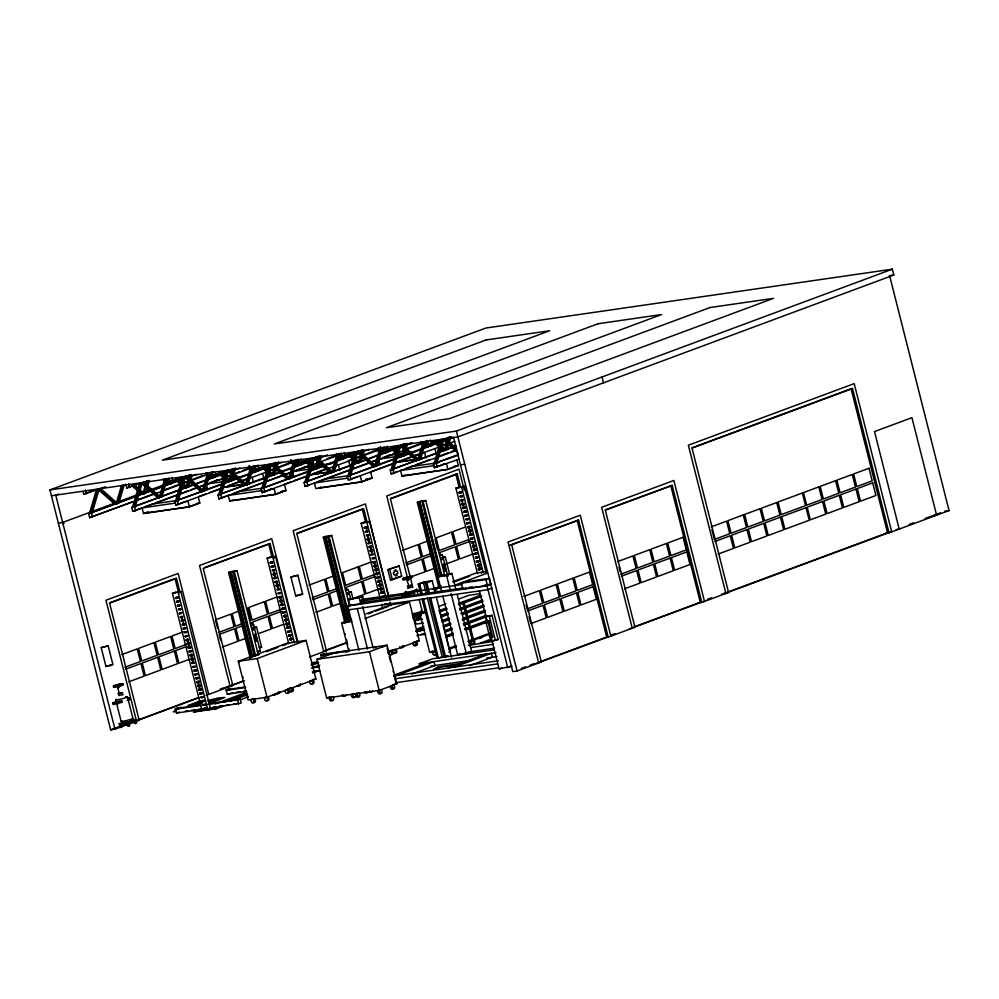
<?xml version="1.0" encoding="UTF-8"?>
<svg xmlns="http://www.w3.org/2000/svg" width="999" height="999" viewBox="0 0 999 999"><rect width="100%" height="100%" fill="white"/><g stroke="black" fill="none" stroke-linecap="round" stroke-linejoin="round"><path stroke-width="1.5" d="M418.094 616.658L419.118 617.394L418.618 618.868M121.329 726.66C120.742 729.083 118.406 725.536 120.417 725.124M414.61 592.882L361.825 601.036L361.238 600.436L361.725 599.425L414.148 591.895M414.897 592.994L413.698 593.706L413.561 591.608L462.162 584.477M122.977 485.152L117.557 503.484L100.587 488.449L97.902 489.435L90.809 513.411L92.145 512.924L99.238 488.948L116.221 503.983L118.893 502.984L124.326 484.652M121.541 485.352L116.121 503.696L117.557 503.484M167.407 478.409L161.975 496.753L159.303 497.739L157.867 497.952L140.896 482.917L139.56 483.404L132.455 507.38L133.791 506.893M166.071 478.908L160.639 497.24L143.669 482.205L140.996 483.204L133.891 507.18L135.227 506.68L142.333 482.704L159.303 497.739M148.064 480.856L144.306 493.556L142.869 493.756L146.628 481.068M149.4 480.357L145.642 493.056L142.957 494.043L141.521 494.255L132.48 486.238M157.867 497.952L159.203 497.452L164.635 479.12M171.878 480.794L171.041 483.616L169.605 483.828L170.442 481.006M209.153 472.677L203.721 491.008L186.751 475.974L184.078 476.96L176.973 500.936L178.309 500.437L185.414 476.461L202.385 491.508L205.057 490.509L210.489 472.177M189.71 474.825L185.951 487.524L184.615 488.012L175.562 479.995M183.691 485.514L185.951 487.524L187.387 487.312L191.146 474.625M184.615 488.012L188.724 486.813L192.058 475.536M207.717 472.877L202.285 491.208L200.949 491.708L183.978 476.673M213.536 474.762L212.7 477.584L211.363 478.084L205.707 473.076M214.972 474.562L214.136 477.385L209.603 473.376M211.363 478.084L215.472 476.885L216.308 474.063M218.619 494.905L225.724 470.929M228.496 470.229L221.391 494.205L220.055 494.705L227.16 470.729L228.496 470.229L245.467 485.264L248.139 484.278L253.571 465.934M229.445 479.87L231.119 474.225M231.955 471.416L232.792 468.593M232.143 475.437L230.469 481.068L221.416 473.051M232.979 472.614L234.228 468.381M235.564 467.882L231.805 480.581L229.133 481.568L227.697 481.78L218.644 473.763M252.235 466.433L246.803 484.765L245.367 484.977L250.799 466.645M248.788 466.833L254.445 471.853L255.781 471.353L256.618 468.531M255.781 471.353L257.218 471.141L258.054 468.319M259.39 467.819L258.554 470.641L254.445 471.853M261.713 488.673L268.806 464.697L272.914 463.499L289.885 478.533L295.317 460.202M270.242 464.485L263.149 488.461L264.485 487.962L271.578 463.986L288.549 479.033L291.233 478.034L296.653 459.702M276.898 463.548L273.551 474.837L272.115 475.049L275.874 462.35M261.726 467.52L270.779 475.536L272.215 475.337L274.887 474.338L278.646 461.65M288.873 477.322L293.881 460.402M298.863 465.109L300.299 464.91L301.136 462.087M290.734 459.59L297.527 465.609L301.636 464.41L302.472 461.588M304.795 482.43L311.888 458.454L313.324 458.254L306.231 482.23L307.567 481.73L314.66 457.754L316.009 457.255L332.979 472.29L338.399 453.958M318.956 456.118L315.197 468.806L316.633 468.593L320.392 455.906M304.807 461.288L313.861 469.305L315.297 469.093L317.969 468.106L321.728 455.407M336.963 454.17L331.543 472.502L330.207 473.002L314.36 458.966M339.747 453.459L334.315 471.79L330.207 473.002M341.945 458.878L343.381 458.666L344.218 455.844M345.554 455.344L344.717 458.166L340.609 459.365L334.952 454.358M381.493 447.714L376.061 466.058L359.091 451.024L356.418 452.01L349.313 475.986L350.649 475.487L357.754 451.511L374.725 466.545L377.397 465.559L382.829 447.227M360.377 455.519L358.291 462.562L359.727 462.362L363.486 449.662M361.213 452.697L362.05 449.875M364.398 450.586L361.064 461.863L358.379 462.862L356.943 463.061L347.902 455.044M380.469 446.516L374.625 466.258L376.061 466.058M386.288 448.401L385.027 452.634L386.463 452.422L387.3 449.612M388.636 449.113L387.812 451.935L383.691 453.134L378.034 448.126M398.064 445.979L390.959 469.955L392.295 469.455M405.132 443.631L401.373 456.331L400.037 456.83L390.984 448.813M406.568 443.431L402.809 456.118L392.619 447.102M400.037 456.83L404.145 455.631L407.48 444.343M418.131 458.616L423.139 441.695M400.524 446.491L416.371 460.527L419.143 459.815L424.575 441.483M425.911 440.984L420.479 459.315L416.371 460.527M428.958 443.581L428.121 446.403L426.785 446.89L421.128 441.883M430.394 443.369L429.558 446.191L425.025 442.182M426.785 446.89L430.894 445.691L431.73 442.869M434.041 463.723L441.146 439.747L445.254 438.536L456.568 448.563M442.582 439.535L435.477 463.511L436.813 463.012L443.918 439.036L457.492 451.061M448.214 437.4L444.455 450.087L443.119 450.586L432.929 441.57M419.48 459.203L445.891 449.887L449.65 437.187M450.986 436.7L447.227 449.388L443.119 450.586M129.021 725.823C126.873 728.184 127.323 721.753 129.046 724.912M101.199 647.627L108.179 645.854L112.949 664.685L109.59 665.946L105.969 666.458L101.199 647.627L108.179 645.854M105.969 666.458L106.905 665.946M114.023 686.775L117.395 686.538M120.192 692.956L122.627 692.607L119.231 693.468L117.745 687.612L118.481 687.312M122.577 684.028L122.003 683.791M122.777 684.814L120.504 684.814M290.921 577.047L297.902 575.274L302.672 594.118L299.3 595.367L295.692 595.891L290.921 577.047L297.902 575.274M253.509 627.559L256.543 627.122L254.47 627.971M295.692 595.891L298.152 594.88M256.543 627.122L261.613 647.152L259.54 648.001M348.214 592.395L351.248 591.945L347.727 592.857L348.127 594.43L347.739 592.919M403.034 578.596L404.345 578.746L403.221 579.233M403.234 579.37L403.796 579.62M409.003 586.038L406.968 580.219L407.704 579.919M411.788 576.635L410.477 576.473M408.441 586.076L409.178 585.776M442.257 557.467L445.292 557.03L443.219 557.879M127.835 724.712L126.823 724.887L126.324 723.838M128.534 724.774L128.396 722.689M135.302 721.553C133.679 725.262 138.861 722.727 135.502 721.428C137.238 724.562 132.368 723.9 134.853 721.515M253.034 628.084L253.259 629.57M253.271 629.62L253.022 628.034M442.02 559.527L442.644 558.503L441.77 557.942M417.045 617.32L415.584 616.758M418.119 618.681L416.658 618.119L417.382 616.608M253.159 628.009L252.497 628.821L253.409 629.595M347.977 594.442L348.439 593.056M441.908 557.917L442.157 559.502L441.92 557.966M114.423 686.538L113.436 687.05L118.569 686.301M122.165 684.253L123.164 683.753L120.305 684.04M122.365 685.039L123.364 684.527L122.602 684.44M118.694 695.541L123.114 694.555L122.365 694.555M403.446 578.371L402.447 578.871L405.307 578.583M403.646 579.145L402.647 579.657L404.545 579.532M411.376 576.86L412.375 576.348L409.515 576.635M318.556 662.787L312.325 665.109M114.91 685.489L113.237 686.276L114.385 686.226M114.011 686.625L115.11 686.263M122.59 684.178L119.405 685.039M121.678 685.314L122.777 684.952M403.022 578.446L405.032 577.784M411.8 576.785L406.156 578.221M408.254 588.011L407.629 588.349L411.975 587.112M179.87 591.845L176.461 578.346L109.59 603.171L139.198 720.204L114.972 729.208L110.664 729.832L49.95 489.91L485.926 328.022L892.357 269.168L893.83 275.025L457.854 436.913L51.436 495.766M58.666 494.055L55.744 495.142L114.972 729.208M83.054 491.62L83.716 494.218L95.417 489.872M83.716 494.218L105.594 486.75M125.812 484.078L126.798 487.987L134.116 485.264M126.798 487.987L147.215 481.056M168.893 477.847L169.88 481.743L183.042 476.86M169.88 481.743L190.297 474.812M135.677 495.329L62.65 522.44L58.342 523.064M138.599 494.243L183.878 477.422M186.801 476.348L189.723 475.262M93.032 512.1L150.05 490.921M152.972 489.847L190.984 475.724M90.709 513.124L89.373 513.623L96.466 489.647L97.902 489.435M98.938 490.147L114.785 504.183L117.457 503.196M142.869 493.756L144.206 493.256M169.605 483.828L170.954 483.329M162.612 479.308L168.269 484.328L172.39 483.116M180.22 484.64L89.635 517.632L88.649 513.723L196.778 474.225M89.635 517.632L132.03 501.885M137.874 499.712L153.958 493.743M162.737 490.484L180.27 483.966M184.665 482.342L187.587 481.256M191.97 479.632L202.198 475.824M183.142 483.553L188.998 481.381M191.92 480.294L213.848 472.152M211.988 471.603L212.974 475.512L220.28 472.789M212.974 475.512L231.918 469.118M230.619 475.686L132.73 511.388L131.731 507.492L232.605 470.029M131.731 507.492L239.86 467.994M132.73 511.388L141.496 508.129M145.879 506.505L153.184 503.796M156.119 502.709L176.573 495.104M180.969 493.481L188.274 490.759M191.196 489.672L195.579 488.049M199.975 486.413L204.358 484.79M210.152 482.642L217.507 479.907M226.286 476.648L230.669 475.024M233.591 473.938L239.435 471.765M242.357 470.679L249.675 467.957M252.597 466.883L255.519 465.796M233.541 474.6L249.625 468.631M252.547 467.544L256.93 465.921M257.517 468.731L267.744 464.922M255.394 466.67L256.056 469.268L258.928 468.856L275.012 462.887M273.701 469.455L175.812 505.157L174.825 501.248L221.603 483.878M224.525 482.792L228.908 481.168M231.83 480.082L275.687 463.798M176.873 500.649L175.537 501.148L182.642 477.172L184.078 476.96M227.697 481.78L229.033 481.281M142.07 507.917L143.494 513.536L147.39 512.087M174.825 501.248L221.553 484.552M224.475 483.466L281.481 462.287M148.739 512.025L146.216 512.962L187.537 506.98M175.812 505.157L184.578 501.898M199.201 496.466L206.506 493.756M209.428 492.669L219.668 488.861M228.434 485.614L238.674 481.805M241.596 480.719L245.979 479.095M269.368 470.404L273.751 468.781M276.673 467.694L291.296 462.262M276.623 468.369L298.551 460.227M298.152 459.128L299.138 463.024L309.365 459.228M299.138 463.024L319.555 456.106M309.478 465.921L218.893 498.913L217.907 495.017L264.685 477.647M267.607 476.56L311.463 460.277M315.846 458.641L318.768 457.554M245.367 484.977L248.139 484.278M272.115 475.049L274.887 474.338M297.527 465.609L301.636 464.41M217.907 495.017L264.635 478.309M267.557 477.222L327.497 454.97M189.073 506.768L197.902 503.484M143.494 513.536L189.448 506.88L199.825 503.034L198.401 497.415M218.893 498.913L229.121 495.117M233.429 493.518L261.288 483.166M265.672 481.543L289.061 472.852M291.983 471.778L309.528 465.259M327.073 458.741L340.222 453.858M312.4 464.847L341.633 453.983M341.233 452.897L342.22 456.793L355.382 451.91M342.22 456.793L362.637 449.862M352.56 459.69L261.975 492.669L260.989 488.773L287.3 479.008M291.683 477.372L307.767 471.403M310.689 470.317L313.611 469.23M316.546 468.144L341.396 458.916M344.318 457.829L348.701 456.206M351.623 455.119L354.545 454.033M261.95 490.559L228.247 495.442L229.67 501.061L232.255 500.099M260.989 488.773L307.717 472.077M310.639 470.991L369.118 449.275M261.975 492.669L272.215 488.873M283.903 484.527L291.209 481.818M294.143 480.731L310.214 474.762M313.137 473.676L326.298 468.793M348.226 460.651L352.61 459.016M355.532 457.929L358.454 456.843M364.31 454.682L378.921 449.25M355.482 458.603L384.727 447.752M384.315 446.653L385.302 450.549L397.003 446.216M385.302 450.549L404.258 444.168M395.641 453.446L305.057 486.438L304.071 482.542L331.855 472.227M334.777 471.141L397.627 447.789M400.562 446.703L404.945 445.079M407.867 443.993L410.789 442.907M356.943 463.061L359.628 462.075M383.691 453.134L386.376 452.135M304.071 482.542L404.895 445.754M407.817 444.667L412.2 443.032M284.078 491.008L275.237 494.28L232.392 500.487M229.67 501.061L275.624 494.405L285.989 490.559L284.565 484.94M305.057 486.438L309.453 484.815M318.219 481.555L348.913 470.154M353.296 468.519L367.919 463.099M372.302 461.463L376.698 459.84M382.492 457.679L389.847 454.957M392.769 453.871L395.691 452.784M407.392 448.439L422.015 443.007M398.564 452.36L427.809 441.508M49.95 489.91L456.381 431.068L892.357 269.168M429.857 443.768L440.084 439.972M427.41 440.409L428.396 444.318L431.268 443.906L450.262 436.838M438.723 447.215L348.151 480.194L347.153 476.298L440.721 441.558M445.104 439.922L452.41 437.212M349.213 475.699L347.877 476.198L354.982 452.222L356.418 452.01M357.442 452.722L373.289 466.758L377.397 465.559M347.153 476.298L408.504 454.17M411.426 453.084L453.821 437.337M321.079 487.075L318.556 488.012L359.877 482.03M349.613 479.657L356.918 476.948M371.541 471.516L391.995 463.911M397.852 461.738L411.001 456.855M413.923 455.769L418.319 454.145M441.708 445.454L446.091 443.831M441.658 446.128L447.502 443.956M450.424 442.869L454.807 441.246M455.494 450.749L391.233 473.963L390.247 470.054L416.558 460.289M447.252 448.888L456.031 445.629M390.247 470.054L455.981 446.303M361.413 481.805L370.242 478.533M314.41 482.967L315.834 488.586L361.788 481.93L372.165 478.071L370.741 472.465M391.233 473.963L397.078 471.79M405.769 468.568L413.161 465.821M416.084 464.735L429.233 459.852M438.012 456.593L448.239 452.784M451.161 451.71L455.556 450.074M459.115 459.165L434.315 467.719L433.329 463.823L458.179 454.595M434.278 465.609L400.587 470.492L401.998 476.111L404.595 475.149M433.329 463.823L458.129 455.269M434.315 467.719L444.543 463.923M456.418 466.058L447.577 469.33L404.72 475.536M401.998 476.111L447.964 469.455L458.329 465.596L456.905 459.99M109.603 602.834L173.564 579.095M204.67 567.532L270.067 543.581L273.863 558.578M296.84 533.316L362.25 509.028L365.659 522.527M390.447 498.551L455.856 474.263L457.292 474.05L460.714 487.562M270.067 543.581L203.209 568.406L232.817 685.439L206.069 695.379M457.292 474.05L390.434 498.888L412.837 587.412M223.664 706.031L216.483 708.691L202.023 710.389L172.415 593.356L176.236 592.195L175.125 592.469M250.262 658.179L228.584 572.489L231.256 571.503L237 570.666L258.316 654.932M288.761 643.706L267.12 558.179L270.941 557.017L269.842 557.305M344.967 623.014L323.289 537.325L325.961 536.326L331.705 535.501L349.687 606.568M380.906 601.286L361.163 523.264L364.985 522.102L363.873 522.377M439.011 588.086L417.332 502.397L420.005 501.411L425.749 500.574L444.842 576.023M477.522 573.613L455.881 488.086L459.702 486.925L458.591 487.212M228.584 572.489L230.27 572.127L251.648 656.643M346.366 621.465L324.975 536.962L323.289 537.325M418.481 502.235L441.72 591.708M254.408 655.719L233.179 571.828L237 570.666M349.113 620.554L327.884 536.663L330.607 535.776M440.884 576.635L422.465 501.535L423.988 507.579M178.122 592.407L180.831 591.52L210.452 708.566L207.867 708.94M233.179 571.828L235.889 570.953M272.827 557.23L275.537 556.356L297.227 642.045M172.415 593.356L180.831 591.52M267.12 558.179L275.537 556.356M327.884 536.663L331.705 535.501M361.163 523.264L369.58 521.441L389.36 599.6M425.749 500.574L421.928 501.735M455.881 488.086L464.298 486.263L485.976 571.952M175.587 597.664L177.847 597.215L177.51 598.189L175.787 598.438L175.587 597.664L177.847 597.215M234.428 575.811L234.628 576.598M270.304 562.487L272.552 562.05L270.304 562.487L270.492 563.274L272.752 562.824M329.146 540.646L328.808 541.62L330.532 541.371M366.795 527.909L364.535 528.346L364.335 527.572L366.596 527.122L366.258 528.109L366.596 527.122M423.189 505.719L423.376 506.505M459.053 492.407L461.313 491.958L459.053 492.407L459.253 493.181L461.501 492.732M175.787 598.438L178.047 597.989M270.492 563.274L270.829 562.3M364.535 528.346L364.872 527.372M459.253 493.181L459.59 492.207M176.561 601.485L178.809 601.036L178.471 602.022L176.748 602.26L176.561 601.485L178.809 601.036M235.402 579.632L235.602 580.419M271.266 566.321L271.466 567.095L271.266 566.321L273.526 565.871M330.107 544.467L329.77 545.442L331.493 545.192M365.309 531.393L365.509 532.18L365.309 531.393L367.57 530.944M424.15 509.54L424.35 510.327M462.475 496.553L460.214 497.002L460.551 496.028M460.015 496.228L462.275 495.779M176.748 602.26L179.008 601.823M271.466 567.095L273.726 566.645M365.509 532.18L367.769 531.73M177.522 605.307L177.722 606.093L177.522 605.307L179.783 604.857M236.363 583.453L236.563 584.24M274.688 570.466L272.427 570.916L272.764 569.942M331.081 548.289L330.744 549.263L332.467 549.013M368.731 535.551L366.471 536.001L366.808 535.014M425.112 513.374L424.775 514.348L426.498 514.098M460.989 500.049L461.188 500.824L460.989 500.049L463.249 499.6L463.436 500.387L461.188 500.824M272.228 570.142L274.488 569.692M366.271 535.214L368.531 534.765M177.722 606.093L179.982 605.644M180.944 609.465L178.684 609.914L179.021 608.928M237.337 587.287L237.525 588.061M273.202 573.963L273.401 574.737L273.202 573.963L275.462 573.513L275.125 574.487L273.401 574.737M332.043 552.11L332.242 552.897M367.245 539.035L367.445 539.822L367.245 539.035L369.505 538.598L369.168 539.572L367.445 539.822M426.086 517.195L425.749 518.169L427.472 517.919M461.95 503.871L462.15 504.657L461.95 503.871L464.21 503.421L463.873 504.408L462.15 504.657M178.484 609.128L180.744 608.678M463.873 504.408L462.687 504.458M179.458 612.949L179.658 613.736L179.458 612.949L181.718 612.512L181.381 613.486L179.658 613.736M238.299 591.108L238.499 591.883M274.163 577.784L274.363 578.571L274.163 577.784L276.423 577.335L276.623 578.121L274.363 578.571M333.017 555.931L333.204 556.718M368.206 542.869L370.467 542.42L368.206 542.869L368.406 543.643L370.666 543.194M427.048 521.016L427.247 521.79M462.924 507.692L465.184 507.242L462.924 507.692L463.124 508.479L465.372 508.029L463.124 508.479M368.406 543.643L368.743 542.669M180.419 616.783L180.619 617.557L180.419 616.783L182.68 616.333L182.342 617.307L180.619 617.557M240.659 595.654L238.936 595.904L239.273 594.929M275.137 581.605L275.337 582.392L275.137 581.605L277.397 581.156L277.06 582.142L275.337 582.392M333.978 559.752L334.178 560.539M369.18 546.69L371.441 546.241L369.18 546.69L369.38 547.464L371.628 547.015M428.022 524.837L428.221 525.611M463.886 511.513L466.146 511.076L463.886 511.513L464.085 512.3L466.346 511.85L464.085 512.3M369.38 547.464L369.717 546.49M277.06 582.142L275.861 582.192M181.393 620.604L183.654 620.154L181.393 620.604L181.593 621.378L183.853 620.928M240.235 598.751L239.897 599.725L241.621 599.475M276.099 585.426L278.359 584.989L276.099 585.426L276.298 586.213L278.559 585.764L276.298 586.213M334.94 563.586L335.14 564.36M370.142 550.511L372.402 550.062L370.142 550.511L370.342 551.286L372.602 550.849M428.983 528.658L428.646 529.645L430.369 529.395M464.86 515.347L465.047 516.121L464.86 515.347L467.107 514.897M181.593 621.378L181.93 620.404M370.342 551.286L370.679 550.312M465.047 516.121L467.307 515.671M182.355 624.425L184.615 623.975L182.355 624.425L182.555 625.199L184.815 624.762M241.209 602.572L240.859 603.558L242.582 603.309M279.52 589.585L277.272 590.034L277.61 589.06M335.914 567.407L336.114 568.181M371.116 554.333L371.303 555.119L371.116 554.333L373.376 553.883L373.027 554.87L371.303 555.119M429.957 532.479L429.62 533.466L431.343 533.216M468.281 519.492L466.021 519.942L466.358 518.968M277.073 589.26L279.333 588.811M465.821 519.168L468.081 518.718M182.555 625.199L182.892 624.225M183.329 628.246L183.529 629.033L183.329 628.246L185.589 627.797M242.17 606.393L241.833 607.38L243.556 607.13M280.494 593.406L278.234 593.856L278.571 592.882M336.875 571.228L337.075 572.002M374.538 558.491L372.277 558.941L372.615 557.954M430.919 536.301L430.581 537.287L432.305 537.037M466.795 522.989L466.983 523.763L466.795 522.989L469.043 522.539L469.243 523.326L466.983 523.763M278.034 593.081L280.294 592.632M372.078 558.154L374.338 557.704M183.529 629.033L185.777 628.583M121.841 654.595L137.225 648.888L140.409 661.488L125.037 667.207M183.179 631.818L171.99 635.976L175.187 648.576L186.376 644.43M239.161 611.026L232.18 613.623L235.364 626.236L242.357 623.638M276.798 597.052L265.609 601.211L268.793 613.823L279.982 609.665M309.078 585.077L324.45 579.358L327.647 591.97L312.262 597.677M334.178 575.749L325.786 578.871L328.983 591.47L337.362 588.361M371.803 561.775L359.228 566.445L362.412 579.058L375 574.388M402.684 550.312L418.069 544.605L421.253 557.205L405.881 562.924M427.797 540.983L419.405 544.105L422.589 556.705L430.981 553.596M465.422 527.01L452.834 531.693L456.031 544.293L468.606 539.622M186.751 632.404L184.49 632.854L184.827 631.868M243.132 610.214L242.794 611.201L244.518 610.951M279.008 596.903L279.208 597.677L279.008 596.903L281.268 596.453L281.456 597.227L279.208 597.677M337.849 575.049L338.049 575.836M373.052 561.975L373.239 562.762L373.052 561.975L375.299 561.538L374.962 562.512L373.239 562.762M431.893 540.134L432.092 540.909M467.757 526.81L467.957 527.597L467.757 526.81L470.017 526.361L469.68 527.347L467.957 527.597M184.291 632.067L186.551 631.618M374.962 562.512L373.776 562.562M469.68 527.347L468.494 527.397M185.265 635.888L185.464 636.675L185.265 635.888L187.525 635.451L187.712 636.226L185.464 636.675M244.106 614.048L244.305 614.822M279.97 600.724L280.17 601.51L279.97 600.724L282.23 600.274L282.43 601.061L280.17 601.51M338.811 578.871L339.011 579.657M374.013 565.809L376.273 565.359L374.013 565.809L374.213 566.583L376.473 566.133L374.213 566.583M432.854 543.956L433.054 544.73M468.731 530.631L470.979 530.182L468.731 530.631L468.918 531.418L471.178 530.968L468.918 531.418M692.045 447.789L849.612 389.273M884.727 533.491L889.035 532.867L852.509 388.524L692.032 448.114L728.558 592.457L701.81 602.397L697.502 603.021M186.226 639.722L186.426 640.496L186.226 639.722L188.486 639.273L188.149 640.247L186.426 640.496M245.067 617.869L245.267 618.643M280.944 604.545L281.131 605.332L280.944 604.545L283.204 604.095L282.854 605.082L281.131 605.332M339.785 582.692L339.985 583.478M374.987 569.63L377.235 569.18L374.987 569.63L375.174 570.404L377.435 569.954L375.174 570.404M433.828 547.777L434.028 548.551M469.692 534.453L471.953 534.003L469.692 534.453L469.892 535.239L472.152 534.79L469.892 535.239M188.149 640.247L186.963 640.297M282.854 605.082L281.668 605.132M187.2 643.543L189.46 643.094L187.2 643.543L187.4 644.318L189.648 643.868L187.4 644.318M246.041 621.69L246.241 622.464M281.905 608.366L284.166 607.916L281.905 608.366L282.105 609.153L284.365 608.703L282.105 609.153M340.746 586.525L340.946 587.3M375.949 573.451L378.209 573.001L375.949 573.451L376.148 574.225L378.409 573.776L376.148 574.225M434.79 551.598L434.99 552.385M470.654 538.286L470.854 539.06L470.654 538.286L472.914 537.837M218.644 632.442L234.028 626.735L230.831 614.123L215.459 619.83L217.582 628.234M387.862 569.717L399.138 565.971L401.71 576.148L392.332 579.645L390.447 579.907L387.862 569.717L399.138 565.971M470.854 539.06L473.114 538.611M125.549 669.23L140.921 663.511L144.118 676.123L128.734 681.83M186.875 646.453L175.699 650.599L178.883 663.211L188.674 659.577M242.869 625.661L235.876 628.259L239.073 640.859L246.054 638.274M281.893 611.163L269.305 615.846L272.502 628.446L283.691 624.3M312.774 599.7L328.159 593.993L331.343 606.593L315.959 612.312M336.476 590.896L329.495 593.493L332.679 606.106L339.672 603.508M375.512 576.411L362.924 581.081L366.109 593.681L378.696 589.01M406.393 564.934L421.765 559.228L424.962 571.84L407.567 578.084M431.493 555.619L423.101 558.728L426.298 571.341L434.69 568.219M470.517 541.121L456.543 546.316L459.727 558.928L473.713 553.733M188.162 647.364L190.422 646.915L188.162 647.364L188.361 648.139L190.622 647.689L188.361 648.139M247.003 625.511L247.203 626.298M282.879 612.2L283.067 612.974L282.879 612.2L285.127 611.75M341.72 590.347L341.92 591.121M376.91 577.272L377.11 578.059L376.91 577.272L379.17 576.823M435.764 555.419L435.951 556.206M474.088 542.432L471.828 542.882L471.628 542.107L473.888 541.658L473.551 542.632L473.888 541.658M471.828 542.882L472.165 541.908M283.067 612.974L285.327 612.524M377.11 578.059L379.37 577.609M250.924 625.674L253.596 624.687L260.24 650.961L257.567 651.947M345.629 590.509L348.301 589.51L350.524 598.276M439.672 555.581L442.345 554.595L447.889 576.485M189.136 651.186L189.323 651.972L189.136 651.186L191.383 650.736M247.977 629.333L248.177 630.119M283.841 616.021L286.101 615.571L285.764 616.545L284.041 616.795L283.841 616.021L286.101 615.571M342.682 594.168L342.882 594.942M377.884 581.093L378.084 581.88L377.884 581.093L380.144 580.644L380.344 581.43L378.084 581.88M436.725 559.24L436.925 560.027M472.589 545.929L472.789 546.703L472.589 545.929L474.85 545.479L474.513 546.453L474.85 545.479M284.041 616.795L286.301 616.346M189.323 651.972L191.583 651.523M390.447 579.907L401.71 576.148M190.097 655.007L192.357 654.557L190.097 655.007L190.297 655.794L192.557 655.344L191.82 654.757M248.938 633.154L249.138 633.94M287.262 620.167L285.002 620.616L284.815 619.842L287.063 619.392L286.725 620.367L287.063 619.392M343.656 597.989L343.856 598.776M378.846 584.914L379.046 585.701L378.846 584.914L381.106 584.465L381.306 585.252L379.046 585.701M437.699 563.074L437.887 563.848M473.563 549.75L473.763 550.524L473.563 549.75L475.824 549.3L476.024 550.087L473.763 550.524M475.824 549.3L475.487 550.287M190.297 655.794L190.634 654.807M285.002 620.616L285.339 619.642M348.389 599.537L362.774 596.665L364.26 602.509L360.776 603.808L349.862 605.382L348.389 599.537L362.774 596.665M254.146 634.777L255.519 634.39L257.105 640.634L256.006 640.971L254.146 634.777L255.519 634.39M442.894 564.685L444.268 564.31L445.854 570.541L444.767 570.891L442.894 564.685L444.268 564.31M349.425 599.525L350.237 599.225M222.352 647.077L237.725 641.358L234.54 628.758L219.156 634.465L220.579 640.072M258.579 633.616L271.166 628.945L267.969 616.333L252.597 622.052L254.008 627.647M352.197 598.851L364.772 594.18L361.588 581.58L346.203 587.287L346.915 590.084M445.804 564.098L458.391 559.415L455.207 546.815L439.822 552.522L440.534 555.332M191.071 658.828L191.259 659.615L191.071 658.828L193.319 658.378L193.519 659.165L191.259 659.615M249.912 636.987L250.112 637.762M254.295 635.364L255.382 635.027L257.105 640.634M285.776 623.663L285.976 624.437L285.776 623.663L288.037 623.214L287.7 624.2L288.037 623.214M344.618 601.81L344.817 602.597M379.82 588.748L380.02 589.522L379.82 588.748L382.08 588.299L381.743 589.273L380.02 589.522M438.661 566.895L438.861 567.669M443.044 565.272L444.13 564.934L445.854 570.541M474.525 553.571L476.785 553.121L476.448 554.108L474.725 554.358L474.525 553.571L476.785 553.121M474.725 554.358L476.985 553.908M381.743 589.273L380.557 589.323M192.033 662.662L192.233 663.436L192.033 662.662L194.293 662.212L194.493 662.986L192.233 663.436M250.874 640.809L251.074 641.583M286.738 627.484L286.938 628.271L286.738 627.484L288.998 627.035L288.661 628.021L288.998 627.035M380.781 592.569L383.042 592.12L380.781 592.569L380.981 593.344L383.241 592.894L380.981 593.344M439.635 570.716L439.822 571.49M475.499 557.392L477.759 556.942L477.422 557.929L475.699 558.179L475.499 557.392L477.759 556.942M578.571 520.117L510.277 545.154L578.571 520.117L608.191 637.15L605.319 637.574M605.344 509.852L672.19 485.352L701.81 602.397M475.699 558.179L477.947 557.729M672.19 485.352L605.319 510.189L634.939 627.222L608.191 637.15M358.941 650.349L347.702 605.943L350.374 604.944M193.007 666.483L193.194 667.257L193.007 666.483L195.255 666.033L194.917 667.007L193.194 667.257M251.848 644.63L252.035 645.404M287.712 631.306L287.912 632.092L287.712 631.306L289.972 630.856L290.172 631.643L287.912 632.092M382.292 596.191L381.955 597.165M440.596 574.537L440.796 575.324M476.461 561.213L476.66 562L476.461 561.213L478.721 560.776M289.972 630.856L289.635 631.843M384.016 595.941L384.203 596.715M194.917 667.007L193.731 667.057M420.916 594.605L418.231 584.015L423.576 582.03L432.192 580.781L435.239 592.782M476.66 562L478.921 561.55M418.231 584.015L429.158 581.593L425.412 582.979L428.096 593.568M425.412 582.979L432.192 580.781M451.885 573.476L440.959 575.899L444.705 574.512L443.269 574.725L437.924 576.71L446.541 575.461L451.885 573.476L456.093 590.109M193.968 670.304L196.229 669.854L193.968 670.304L194.168 671.078L196.428 670.629L194.168 671.078M252.809 648.451L253.009 649.238M288.674 635.127L288.873 635.913L288.674 635.127L290.934 634.69M479.882 565.372L477.634 565.821L477.435 565.047L479.695 564.597L479.358 565.571L479.695 564.597M477.634 565.821L477.972 564.847M288.873 635.913L291.134 635.464M112.687 703.009L121.978 700.699L122.365 702.26L113.087 704.57L112.687 703.009L116.97 701.423M127.772 698.551L129.733 697.814L130.12 699.375L127.185 700.474M402.297 597.177L401.91 595.616L409.765 593.831M415.996 591.52L418.943 590.421L416.446 590.784M194.93 674.125L195.13 674.899L194.93 674.125L197.19 673.676M253.783 652.272L253.971 653.059M289.648 638.96L291.908 638.511L291.571 639.485L289.847 639.735L289.648 638.96L291.908 638.511M384.228 603.833L384.415 604.62M478.396 568.868L478.596 569.642L478.396 568.868L480.656 568.419L480.319 569.393L480.656 568.419M289.847 639.735L292.108 639.285M195.13 674.899L197.39 674.462M386.138 604.37L385.414 603.783M404.795 596.815L411.576 594.867M238.274 661.313L287.175 643.156L306.131 640.409L315.909 679.07L267.02 697.227L248.064 699.974L238.274 661.313L257.23 658.566L306.131 640.409M348.776 651.186L341.621 622.939L351.698 619.205M366.071 613.861L390.522 604.782L409.478 602.035L419.255 640.696L387.624 652.447M432.617 589.148L441.246 585.938M452.759 581.668L475.761 573.126L487.425 571.44M195.904 677.946L198.164 677.497L197.827 678.483L196.104 678.733L195.904 677.946L198.164 677.497M249.25 658.029L259.44 654.258M266.433 651.66L278.059 647.34M282.43 645.716L286.788 644.093M291.146 642.582L292.869 642.332M343.881 622.901L348.239 621.278M368.319 613.823L372.689 612.2M375.599 611.113L388.686 606.256M434.94 589.085L439.298 587.462M453.571 582.167L469.567 576.223M481.63 572.24L481.281 573.214M196.104 678.733L198.364 678.284M364.897 618.593L409.478 602.035M454.458 585.339L487.524 573.051M461.263 583.191L464.747 581.893L489.448 578.321L490.921 584.178L487.45 585.464L462.749 589.035L461.263 583.191L485.964 579.607L489.448 578.321M199.325 682.105L197.065 682.554L196.865 681.768L199.126 681.318L198.789 682.305L199.126 681.318M197.065 682.554L197.402 681.568M197.839 685.589L198.039 686.375L197.839 685.589L200.1 685.152L199.763 686.126L200.1 685.152M462.749 589.035L466.221 587.749M198.801 689.422L199.001 690.197L198.801 689.422L201.061 688.973L201.261 689.747L199.001 690.197M201.061 688.973L200.724 689.947M347.702 605.943L487.012 585.776L491.021 584.278M199.775 693.244L202.035 692.794L201.698 693.768L199.975 694.018L199.775 693.244L202.035 692.794M119.143 723.726L129.021 722.002L129.445 723.688L128.184 724.15L119.568 725.399L119.143 723.726L129.021 722.002M121.89 723.039L124.638 722.015M199.975 694.018L202.223 693.568M125.874 721.84L123.127 722.864L123.551 724.537L129.445 723.688M415.409 615.022L425.599 611.363M438.549 606.555L445.741 603.883M458.678 599.075L468.743 595.342L480.407 593.656M127.435 722.24L132.929 720.192L133.354 721.865L127.86 723.913M416.645 614.835L422.152 612.799M119.568 725.399L120.192 725.162M131.693 720.366L135.777 719.492L136.201 721.166L126.623 724.088M412.662 615.696L418.231 614.61L418.656 616.283L413.087 617.382M110.664 729.832L122.153 725.561M220.13 689.185L224.413 687.587M492.007 588.186L487.999 589.672L348.688 609.84M418.581 615.671L421.341 614.647M137.787 720.079L197.39 697.951M231.393 685.326L243.032 681.006M325.012 650.561L345.367 643.006M418.444 616.008L421.528 614.722M198.826 697.739L137.762 720.416L139.198 720.204M203.197 697.402L200.936 697.839L201.274 696.865M244.468 680.794L231.381 685.651L232.817 685.439M325 650.886L346.803 642.794M421.516 615.047L418.606 616.133L420.042 615.921M200.737 697.065L202.997 696.615M309.49 656.967L326.436 650.686L296.815 533.653L363.686 508.816L367.095 522.327M413.087 618.506L417.37 616.907L414.498 617.332M438.811 610.751L446.004 608.079M458.941 603.271L480.507 595.267M201.636 709.427L176.448 713.074L175.374 708.791C190.484 704.894 171.553 711.463 180.919 707.379M246.728 691.395L227.273 694.205L226.186 689.909C241.296 686.026 222.365 692.594 231.731 688.511M321.653 657.742L320.904 654.745C336.014 650.861 317.083 657.417 326.448 653.334M423.514 623.026L416.021 624.113L414.935 619.83C430.057 615.933 411.126 622.502 420.492 618.418M446.828 608.566L439.56 611.263L439.735 611.962L447.003 609.265M458.466 604.245L462.824 602.622L463.911 606.917L459.552 608.541M481.456 595.704L463.998 602.185L465.084 606.48L482.542 599.999M200.437 700.836L187.874 705.506L201.948 703.458M458.641 604.944L462.999 603.321M464.173 602.884L481.63 596.403M201.711 700.886L203.971 700.436L203.634 701.423L201.91 701.673L201.711 700.886L203.971 700.436M199.713 701.835L194.38 703.808L201.648 702.759M201.91 701.673L204.158 701.223M316.895 659.352L334.54 652.797L387.05 645.192L396.828 683.853L379.183 690.409L326.673 698.014L316.895 659.352L369.393 651.748L387.05 645.192M176.448 713.074L179.133 712.087M227.273 694.205L232.917 692.782M447.914 612.862L440.646 615.559L440.035 613.161M205.132 705.044L202.872 705.494L202.672 704.707L204.932 704.258L204.595 705.244L204.932 704.258M440.834 616.346L448.114 613.636M459.74 609.315L464.11 607.704L465.197 611.987L460.826 613.611M482.742 600.786L465.284 607.267L466.371 611.55L483.828 605.069M202.872 705.494L203.209 704.507M448.289 614.335L441.021 617.032L441.62 619.43M459.927 610.014L464.285 608.403M465.459 607.966L482.917 601.485M208.978 703.92L211.651 702.921L208.117 704.045M216.483 708.691L193.506 712.025L202.123 708.828M215.035 704.033L246.616 692.307M312.612 667.794L319.792 665.134M416.708 629.145L423.876 626.473M203.646 708.528L203.846 709.315L203.646 708.528L205.906 708.091L205.569 709.065L205.906 708.091M441.92 620.629L449.2 617.931M224.937 701.872L246.628 693.818M416.583 630.706L423.813 628.021M449.388 618.706L442.12 621.415L442.295 622.115L449.575 619.405M462.487 613.848L465.397 612.774L466.483 617.057L463.573 618.144M484.016 605.856L466.57 612.337L467.657 616.62L485.102 610.139M462.662 614.547L465.571 613.473M466.745 613.036L484.203 606.555M214.785 706.955L207.767 709.552L178.159 592.519M230.682 701.048L246.591 695.142M419.443 630.956L423.776 629.345M234.64 700.611L240.085 698.813L241.171 703.096L209.203 708.341M234.54 700.224L240.085 698.813M240.884 699.637L248.064 696.965M312.637 672.989L318.369 670.866M443.206 625.699L450.474 623.001M523.963 596.378L539.348 590.659L542.532 603.271L527.16 608.978L526.086 604.782M617.582 561.613L632.954 555.906L636.151 568.506L620.766 574.225M711.188 526.848L726.573 521.141L729.757 533.741L714.385 539.46L711.9 529.657M450.674 623.788L443.406 626.485L444.493 630.769L451.76 628.071M462.312 619.467L466.67 617.844L467.757 622.127L463.399 623.751M485.302 610.926L467.857 617.407L468.943 621.69L486.388 615.222M443.581 627.185L450.849 624.475M462.487 620.154L466.845 618.543M468.032 618.106L485.477 611.625M444.692 631.555L451.96 628.858M463.598 624.537L467.957 622.914L469.043 627.21L464.685 628.821M486.588 615.996L469.13 622.477L470.217 626.773L487.674 620.292M487.112 622.889L485.576 616.845L491.995 615.309L498.114 639.497L491.695 641.033L489.785 633.478M444.867 632.255L452.135 629.557M463.773 625.237L468.131 623.613M469.318 623.176L485.314 617.232M485.576 616.845L491.995 615.309M453.047 633.141L445.779 635.851L445.167 633.453M485.851 621.615L489.46 620.729L489.872 622.327L489.06 622.627L492.707 637.025L491.908 637.325L489.897 637.612L485.851 621.615L489.46 620.729M453.246 633.928L445.966 636.625L448.938 648.326L456.206 645.629M464.872 629.607L469.243 627.984L472.202 639.685L467.844 641.308M486.413 621.603L470.417 627.547L473.376 639.248L489.373 633.316M446.153 637.325L453.421 634.627M466.508 629.77L469.418 628.683M470.591 628.246L486.588 622.302M527.672 611.001L543.044 605.294L546.241 617.906L530.856 623.613M621.278 576.236L636.663 570.529L639.847 583.141L624.475 588.848M714.897 541.483L730.269 535.764L733.466 548.376L718.081 554.083M425.686 612.649L419.855 613.498L429.632 652.16L432.505 651.086M448.588 649.412L455.781 646.74M468.718 641.932L490.297 633.928M326.673 698.014L329.383 697.002M419.967 666.333L419.305 663.736L432.679 658.766L494.43 649.825M468.419 645.491L493.381 641.271M489.897 637.612L492.707 637.025M446.478 655.918L438.424 657.929L423.501 598.938M393.693 675.274L428.259 662.437M480.032 643.206L491.558 638.923M447.914 655.706L444.168 657.105L429.245 598.101M396.553 675.511L434.003 661.6L434.99 665.509L411.938 674.063M485.776 642.369L491.545 640.234M491.695 641.033L498.114 639.497M442.857 596.216L457.667 654.732L460.339 653.733M457.667 654.732L466.283 653.483L471.628 651.498L457.242 594.655M448.251 668.019L485.701 654.12M455.869 665.771L459.328 664.485L441.021 667.132L433.916 669.205L437.999 666.832L462.612 663.261M463.736 662.849L467.12 661.588M453.996 667.195L491.446 653.284L492.432 657.192L469.393 665.746M491.146 637.437L499.125 668.943L501.798 667.944M507.904 667.307L511.65 665.921M499.125 668.943L511.75 666.208M521.403 668.406L525.711 666.808M530.032 665.197L534.34 663.598M610.839 635.202L615.122 633.603M707.304 599.375L711.588 597.789M909.277 524.375L913.598 522.777M925.111 518.493L932.304 515.821M933.69 515.309L940.596 512.749M603.871 638.111L538.449 662.399L541.321 661.987L511.713 544.954M634.977 626.56L698.938 602.809M727.135 592.332L886.163 533.279M539.885 662.187L606.755 637.362L577.135 520.329M453.546 437.537L512.774 671.603L517.082 670.978L541.321 661.987M889.035 532.867L949.05 510.576L889.822 276.511M403.783 578.146L406.094 577.459M403.971 578.921L405.232 578.558M409.99 578.234L412.575 577.135L411.413 577.172M411.251 577.872L408.928 578.546M114.56 685.539L115.822 685.177M114.76 686.313L116.009 685.951M121.828 684.477L118.357 685.476M120.779 685.626L122.028 685.264M120.829 693.169L120.504 693.031M311.076 664.959L314.847 663.274L311.413 663.486M207.455 700.649L218.194 697.951L224.95 697.439L213.149 702.072L209.291 702.634L220.255 698.701L208.978 700.774M404.97 578.583L406.293 578.234M408.791 585.726C403.371 587.649 415.796 584.54 410.015 585.414M409.79 585.839L410.189 585.539M115.559 685.189L119.318 684.19M117.083 685.639L115.759 685.976L117.195 685.751M119.718 685.951L121.029 685.601M119.58 693.119L117.919 693.793L120.966 693.281M405.956 577.447L408.529 576.785M409.066 578.571L405.282 579.47M116.746 684.839L118.019 684.49M116.945 685.614L119.505 684.964M119.655 685.177L117.083 685.838M118.556 686.251L119.855 685.963M407.43 577.884L408.728 577.572M406.293 578.433L407.592 578.134M406.493 579.22L407.792 578.908M407.967 579.845L409.041 579.695L407.005 580.244M109.341 665.209L111.101 664.822M299.962 594.43L302.672 594.118M408.416 576.873L409.74 576.535M408.616 577.647L409.94 577.322M405.082 578.696L406.406 578.359M259.34 647.414L261.613 647.152M119.206 684.265L121.578 683.753M193.506 712.025L202.023 710.389M442.058 557.892L441.258 558.728L442.307 559.477M409.715 577.422L410.989 577.135M404.22 579.657L405.507 579.37M348.014 592.819L347.215 593.656L348.264 594.405M413.998 591.858L414.11 593.468M361.825 601.036L361.725 599.425M252.872 628.059L253.921 628.808L253.122 629.645M418.244 616.483L417.47 617.682L418.394 618.905M120.729 684.715L121.778 684.527M114.81 686.263L116.096 685.988M119.281 687.125L117.745 687.612M128.334 724.899L127.185 723.713M312.362 662.599L317.969 661.9M889.21 275.687L893.83 275.025M139.56 483.404L140.996 483.204M288.374 463.299L293.331 462.762M296.391 462.312L299.45 461.863M302.522 461.426L311.713 460.089M373.364 451.161L379.495 450.274M382.555 449.837L386.788 449.051M393.281 448.289L397.877 447.614M214.036 477.097L215.472 476.885M429.458 445.904L430.894 445.691M216.633 480.232L242.682 476.461M302.809 467.757L310.464 466.645M313.524 466.196L331.918 463.536M388.973 455.282L396.64 454.17M399.7 453.721L407.355 452.609M410.427 452.172L416.546 451.286M852.509 388.524L851.073 388.736L887.599 533.079L727.11 592.669L728.558 592.457M207.804 483.853L227.71 480.981M313.886 468.494L292.432 471.603L293.856 477.222M335.327 465.397L338.399 464.947L339.81 470.566M380.132 458.903L400.05 456.019M421.503 452.922L424.563 452.472L425.986 458.091M187.288 487.025L188.724 486.813M316.533 468.306L317.969 468.106M402.709 455.831L404.145 455.631M222.652 487.362L244.081 484.253M311.888 474.438L328.721 472.003M396.528 462.187L416.421 459.303M223.014 487.475L244.455 484.378M247.515 483.928L250.587 483.491M310.714 474.787L329.096 472.115M395.342 462.525L416.795 459.428M419.855 458.978L422.914 458.541M160.539 496.953L161.975 496.753M203.621 490.721L205.057 490.509M114.785 504.183L116.221 503.983M200.949 491.708L202.385 491.508M245.467 485.264L244.031 485.477L227.06 470.442M288.549 479.033L287.113 479.233L271.278 465.197M373.289 466.758L374.725 466.545M153.983 503.846L176.96 500.511M238.611 491.595L261.588 488.261M306.131 481.93L307.567 481.73M326.311 478.896L349.288 475.561M410.951 466.633L438.524 462.649M143.606 507.692L175.774 503.034M184.965 501.71L188.037 501.261L189.448 506.88M269.605 489.448L274.201 488.786L275.624 494.405M315.946 482.742L348.114 478.084M443.469 464.273L446.541 463.836L447.964 469.455M460.464 464.847L464.772 464.223M196.766 503.471L199.825 503.034M281.019 491.446L285.989 490.559M365.646 479.195L372.165 478.071M453.346 466.496L458.329 465.596M62.625 523.551L64.061 523.351M464.298 486.263L456.98 487.812M417.332 502.397L419.018 502.035M369.58 521.441L362.275 522.976M364.335 527.572L366.059 527.322M324.975 536.962L346.041 622.552M176.461 578.346L175.025 578.546L178.821 593.556M471.628 542.107L473.351 541.858M472.789 546.703L475.049 546.253M439.473 555.007L442.345 554.595M474.3 550.337L476.024 550.087M238.736 595.129L240.459 594.88M477.435 565.047L479.158 564.797M444.767 570.891L443.469 564.597M478.596 569.642L480.856 569.193M345.429 589.922L348.301 589.51M944.742 511.201L949.05 510.576M350.087 599.85L348.851 599.612L349.288 600.149M933.74 515.621L936.612 515.197L911.937 417.669L874.512 431.568L899.2 529.095L896.328 529.507M407.779 594.168L404.87 594.592L405.169 595.754M434.165 590.234L437.075 589.81M363.773 602.397L463.274 587.999M360.164 603.109L364.26 602.509M469.305 587.3L472.402 586.85M484.752 585.064L489.385 584.403M887.399 532.504L891.707 531.88L854.195 383.628L688.361 445.204L725.873 593.456L721.565 594.08M284.815 619.842L286.538 619.592M250.724 625.099L253.596 624.687M285.976 624.437L288.236 624M286.938 628.271L289.198 627.822M341.621 622.939L351.835 621.465M288.449 631.892L290.172 631.643M420.691 612.724L425 612.1L420.916 612.974M412.337 615.459L418.231 614.61M256.006 640.971L254.72 634.69M414.935 619.83L417.807 619.405M422.427 619.143L415.035 620.217L417.619 618.831M257.367 651.373L260.24 650.961M415.534 631.043L424.563 629.745M415.959 631.593L423.289 630.132M420.941 634.315L423.938 633.878M416.883 635.501L425.761 634.215M323.564 651.098L326.436 650.686M724.238 593.081L725.674 592.882M326.548 653.721L348.851 650.499M320.904 654.745L323.776 654.333M416.346 641.121L419.255 640.696M320.991 655.132L340.409 652.322M343.419 651.885L347.927 651.236M345.679 651.935L348.614 651.51M373.401 647.926L376.336 647.502M380.744 646.865L383.691 646.44M700.174 602.022L704.482 601.398L673.875 480.469L601.66 507.28L632.267 628.221L629.395 628.633M390.434 650.411L394.817 649.775M196.865 681.768L198.589 681.518M312.475 667.282L318.494 666.408M311.501 668.019L318.943 666.945M429.632 652.16L435.464 651.311M198.039 686.375L200.3 685.926M470.641 647.602L493.531 644.28M313.436 671.178L316.421 670.754M127.223 698.176L129.733 697.814M312.462 671.927L319.867 670.853M120.017 701.348L115.659 701.985L115.946 703.159M199.538 689.997L201.261 689.747M113.312 702.859L117.67 702.222L118.094 703.845M228.509 686.063L229.945 685.863M634.939 627.222L633.503 627.434L700.374 602.597L670.754 485.564M225.836 687.062L230.145 686.438L199.538 565.496L271.753 538.686L297.764 641.483M494.517 648.189L470.192 651.71L463.573 653.508M231.83 688.898L245.217 686.962M226.186 689.909L229.058 689.497M245.704 687.499L226.286 690.309L228.858 688.923M419.305 663.736L496.028 652.622M312.999 679.495L315.909 679.07M235.876 692.357L240.322 691.708M243.281 691.283L246.241 690.858M430.681 666.133L471.478 660.214M486.688 658.016L497.015 656.518M288.549 688.573L291.458 688.149M393.681 675.923L498.351 660.764M209.353 703.259L211.651 702.921M181.019 707.767L200.562 704.932M209.74 703.608L240.185 699.2L208.217 704.432M175.374 708.791L178.247 708.366M202.672 704.707L204.77 704.932M200.637 705.531L175.462 709.178L178.047 707.791M395.142 678.746L497.377 663.935M175.699 711.425L173.202 711.788L176.323 710.339L174.638 710.401M185.115 711.213L188.112 710.789M191.096 710.351L195.592 709.702M198.589 709.265L201.573 708.828M215.734 706.78L212.837 707.604M218.719 706.355L223.214 705.706M226.199 705.269L229.196 704.832M233.691 704.183L236.676 703.746M203.846 709.315L206.094 708.865M131.468 720.117L135.777 719.492M396.128 682.642L498.364 667.844M535.776 663.398L538.648 662.974L508.054 542.045L580.269 515.222L610.864 636.163M393.743 684.303L396.828 683.853M120.829 724.924L122.315 724.712M410.676 577.26L411.825 577.047M113.986 686.363L115.135 686.151M413.973 591.458L414.597 591.82M443.618 440.247L458.329 453.284M435.714 440.859L445.891 449.887M435.502 442.357L444.555 450.387M423.688 442.682L428.221 446.69M419.143 459.815L402.172 444.78L399.5 445.779L392.395 469.742L393.731 469.255L400.836 445.279L417.807 460.314M391.283 447.602L401.473 456.618M381.943 448.414L386.463 452.422M379.47 447.914L385.127 452.922M350.674 454.345L359.727 462.362M350.362 455.556L352.635 457.554M348.201 453.833L358.379 462.862M338.861 454.657L343.381 458.666M336.388 454.145L342.045 459.165M315.696 458.466L319.093 461.476M323.614 465.484L328.147 469.493M314.66 457.754L331.643 472.789M306.456 459.577L316.633 468.593M306.243 461.076L315.297 469.093M295.779 460.889L300.299 464.91M293.306 460.389L298.963 465.397M263.374 465.809L273.551 474.837M263.162 467.307L272.215 475.337M252.685 467.132L257.218 471.141M249.088 465.621L255.881 471.64M229.832 469.73L246.803 484.765M218.943 472.552L229.133 481.568M207.143 472.864L212.799 477.872M178.334 479.295L187.387 487.312M178.034 480.507L180.295 482.505M175.861 478.783L186.051 487.812M166.521 479.607L171.041 483.616M164.048 479.108L169.705 484.115M147.889 487.425L151.286 490.434M155.807 494.443L159.203 497.452M134.116 484.527L144.306 493.556M133.916 486.026L142.957 494.043M602.035 376.973L603.508 382.829M618.993 567.22L620.054 571.416M529.083 616.608L530.506 622.215M456.381 431.068L517.082 670.978M464.335 490.322L458.991 469.155L386.763 495.979L407.43 577.609M485.964 579.607L487.45 585.464M487.012 585.776L507.742 667.694M461.625 487.262L483.266 572.789M479.033 563.336L480.544 569.318M460.776 492.157L460.976 492.932M461.738 495.979L461.938 496.753M464.647 507.442L464.847 508.229M465.609 511.263L465.809 512.05M466.583 515.097L466.77 515.871M467.544 518.918L467.744 519.692M470.454 530.382L470.641 531.168M471.416 534.203L471.615 534.989M472.377 538.036L472.577 538.811M476.248 553.321L476.448 554.108M477.222 557.142L477.422 557.929M478.184 560.963L478.384 561.75M463.361 503.733L464.51 508.254M469.093 526.373L470.616 532.405M472.914 541.458L475.199 550.511M455.856 474.263L459.278 487.762M461.65 499.288L463.936 508.341M468.519 526.448L470.042 532.492M472.34 541.545L474.625 550.599M478.833 567.195L479.595 570.217M463.461 507.492L463.648 508.279M464.423 511.326L464.622 512.1M469.255 530.432L469.455 531.218M470.229 534.253L470.429 535.039M475.062 553.371L475.262 554.158M476.036 557.192L476.223 557.979M489.31 616.308L495.429 640.496M487.862 621.328L491.908 637.325M479.383 590.921L486.975 620.928M434.927 448.626L436.001 452.834M430.282 439.997L431.268 443.906M436.201 463.411L437.187 467.307M463.249 601.673L473.039 640.334M445.292 557.03L449.637 574.2M446.541 575.461L450.337 590.459M451.086 593.468L466.283 653.483M435.139 539.797L437.612 549.6M441.72 575.224L423.077 501.573L424.637 500.861L420.042 501.523L439.135 576.985M424.75 510.589L425.899 515.122M427.809 522.664L438.886 566.433M439.647 569.455L441.171 575.486M418.444 502.122L440.084 587.624M403.296 443.918L404.008 446.728M436.376 597.29L451.56 657.305M426.848 582.767L429.533 593.356M430.681 597.902L445.604 656.892M423.414 582.417L426.473 594.517M427.235 597.552L442.17 656.543M387.187 446.241L388.174 450.137M393.119 469.642L394.106 473.551M419.667 583.816L422.352 594.405M422.065 599.15L436.988 658.141M416.645 589.348L418.094 595.092M419.18 599.4L422.09 610.889M378.609 459.128L380.032 464.747M416.97 615.072L417.395 616.758M406.88 594.83L407.305 596.453M389.747 569.455L392.332 579.645M360.364 476.311L361.788 481.93M389.473 599.163L365.372 503.921L293.157 530.744L323.751 651.673M390.234 602.185L390.996 605.207M390.122 602.609L390.884 605.619M366.908 522.427L386.65 600.449M387.412 603.446L388.174 606.455M366.121 526.598L366.883 529.595M367.033 531.143L367.232 531.93M367.994 534.964L368.194 535.751M369.93 542.619L370.13 543.394M370.904 546.441L371.104 547.215M371.865 550.262L372.065 551.036M373.801 557.904L374.001 558.691M375.736 565.559L375.936 566.333M376.71 569.38L376.898 570.154M377.672 573.201L377.872 573.975M378.633 577.022L378.833 577.809M382.505 592.32L382.704 593.094M368.269 537.387L369.805 543.431M370.567 546.441L372.09 552.484M374.388 561.538L376.673 570.591M378.958 579.645L382.405 593.231M348.763 461.101L350.187 466.72M367.694 537.474L369.23 543.506M369.992 546.528L371.516 552.559M373.813 561.625L377.247 575.199M379.533 584.253L381.83 593.306M374.55 565.609L374.75 566.383M375.512 569.43L375.711 570.204M376.486 573.251L376.685 574.025M381.318 592.37L381.518 593.144M344.106 452.472L345.092 456.381M350.025 475.886L351.024 479.782M381.668 604.283L382.804 608.791M387.113 647.901L387.712 650.299M388.087 651.785L388.698 654.17M389.198 656.156L390.284 660.439M390.472 661.226L390.659 661.925M393.044 671.365L393.219 672.065M394.268 676.186L395.654 681.693M362.662 606.605L372.989 647.452M359.303 597.951L360.776 603.808M369.393 651.748L379.183 690.409M357.305 608.591L367.557 649.1M317.133 456.393L317.844 459.203M351.248 591.945L353.059 599.113M329.033 536.488L350.337 620.679M328.421 536.463L333.004 554.57M333.766 557.592L336.064 566.645M336.825 569.655L341.021 586.263M341.783 589.285L344.081 598.339M344.842 601.348L349.038 617.956M326.011 536.451L347.777 622.464M301.024 458.716L302.01 462.612M306.943 482.117L307.929 486.026M344.992 633.578L345.167 634.278M346.453 639.348L347.053 641.745M347.552 643.718L347.739 644.417M348.838 648.788L349.013 649.487M262.6 473.576L264.011 479.195M257.942 464.947L258.928 468.856M263.861 488.361L264.847 492.257M272.864 557.355L294.505 642.869M252.223 477.422L253.296 481.643M268.631 543.793L272.053 557.292M272.028 562.25L272.215 563.024M272.989 566.071L273.189 566.845M273.951 569.892L274.151 570.666M277.822 585.177L278.022 585.963M278.796 589.01L278.996 589.785M279.757 592.832L279.957 593.606M283.629 608.116L283.828 608.903M284.603 611.95L284.79 612.724M285.564 615.771L285.764 616.545M290.397 634.877L290.597 635.664M291.371 638.711L291.571 639.485M274.226 572.315L275.761 578.346M276.523 581.368L278.047 587.4M280.344 596.453L282.63 605.506M284.927 614.572L286.451 620.604M287.213 623.626L288.361 628.146M290.647 637.2L291.408 640.222M273.651 572.39L275.187 578.433M275.949 581.455L277.472 587.487M279.77 596.54L282.055 605.594M285.489 619.18L287.787 628.234M276.636 585.239L276.835 586.013M282.442 608.166L282.642 608.953M284.378 615.821L284.578 616.595M290.185 638.761L290.384 639.535M215.185 472.49L215.846 475.087M220.779 494.592L221.766 498.501M247.552 607.916L250.749 620.529M251.261 622.539L251.96 625.349M257.23 658.566L267.02 697.227M234.328 571.665L255.632 655.844M234.852 576.161L237.15 585.214M237.912 588.224L247.078 624.45M247.839 627.472L250.137 636.525M250.899 639.535L254.333 653.121M231.293 571.615L252.685 656.131M229.733 572.327L251.336 657.717M206.269 484.078L207.692 489.697M239.073 661.813L239.248 662.512M242.919 677.022L243.094 677.722M247.065 693.368L248.102 697.502M237.412 699.799L238.499 704.095M171.766 477.422L172.752 481.331M177.697 500.836L178.684 504.732M208.741 694.38L178.147 573.451L105.931 600.262L136.526 721.203M177.31 597.414L177.51 598.189M178.284 601.236L178.471 602.022M179.246 605.057L179.445 605.844M180.207 608.878L180.407 609.665M183.117 620.354L183.317 621.128M184.078 624.175L184.278 624.949M185.052 627.996L185.252 628.783M186.014 631.818L186.214 632.604M188.923 643.294L189.123 644.068M189.885 647.115L190.085 647.889M190.859 650.936L191.046 651.723M195.692 670.054L195.891 670.829M196.653 673.875L196.853 674.65M197.627 677.697L197.827 678.483M201.498 692.994L201.698 693.768M202.46 696.815L202.66 697.589M203.434 700.636L203.634 701.423M181.806 616.533L184.103 625.586M187.537 639.173L189.835 648.226M191.358 654.258L193.644 663.324M198.227 681.43L200.524 690.484M204.845 707.429L205.332 709.377M181.231 616.62L182.38 621.141M186.963 639.26L189.261 648.314M190.784 654.345L193.069 663.398M197.652 681.505L199.95 690.571M176.124 597.464L176.323 598.239M177.085 601.286L177.285 602.072M187.737 643.344L187.924 644.118M188.699 647.165L188.898 647.939M194.505 670.104L194.705 670.878M196.441 677.747L196.641 678.533M200.312 693.044L200.499 693.818M202.248 700.686L202.435 701.473M128.684 483.666L129.67 487.562M134.615 507.067L135.602 510.976M85.602 489.91L86.588 493.806M91.521 513.311L92.507 517.207M134.515 719.954L134.94 721.64M128.609 698.101L128.996 699.662M127.435 696.74L132.879 718.281M127.76 722.477L128.184 724.15M115.659 699.737L121.116 721.266M380.507 692.906A2.023 1.411 81.8 0 1 378.159 693.094A2.023 1.411 81.8 0 1 378.708 689.934M380.119 690.484A2.023 1.411 81.8 0 1 380.369 690.896M354.982 693.743A2.023 1.411 81.8 0 1 355.557 696.79A2.023 1.411 81.8 0 1 353.384 696.753A2.023 1.411 81.8 0 1 353.571 693.718M354.245 696.715A2.023 1.411 81.8 0 1 352.048 697.09A2.023 1.411 81.8 0 1 352.135 693.93M344.505 695.666A2.023 1.411 81.8 0 1 342.07 694.717M346.141 695.042A2.023 1.411 81.8 0 1 343.681 694.992M332.517 696.74A2.023 1.411 81.8 0 1 333.516 699.849A2.023 1.411 81.8 0 1 331.181 699.812A2.023 1.411 81.8 0 1 331.78 696.728M332.13 699.912A2.023 1.411 81.8 0 1 329.92 700.287A2.023 1.411 81.8 0 1 330.02 697.127M392.869 688.661A2.023 1.411 81.8 0 1 390.871 688.623A2.023 1.411 81.8 0 1 390.684 685.776M393.181 687.762A2.023 1.411 81.8 0 1 393.069 688.249M357.917 696.84A2.023 1.411 81.8 0 1 355.831 695.828A2.023 1.411 81.8 0 1 356.593 693.131M358.491 695.629A2.023 1.411 81.8 0 1 358.191 696.528M372.502 690.759A2.023 1.411 81.8 0 1 369.755 690.709M370.754 691.857A2.023 1.411 81.8 0 1 368.743 691.82M368.256 691.832A2.023 1.411 81.8 0 1 365.796 691.795M366.346 692.769A2.023 1.411 81.8 0 1 364.36 692.007M436.75 653.97A2.023 1.436 69.6 0 1 435.102 654.532M435.277 650.799A2.023 1.436 69.6 0 1 436.051 651.211M480.606 636.813A2.023 1.436 69.6 0 1 478.421 638.036M481.918 636.813A2.023 1.436 69.6 0 1 480.132 637.812M449.175 648.988A2.023 1.436 69.6 0 1 450.037 652.372M449.063 651.585A2.023 1.436 69.6 0 1 449.038 652.072M456.006 646.828A2.023 1.436 69.6 0 1 453.646 646.74M456.081 647.027A2.023 1.436 69.6 0 1 455.694 646.89M469.143 642.482A2.023 1.436 69.6 0 1 468.993 645.466M469.38 641.196A2.023 1.436 69.6 0 1 470.329 644.967M471.141 640.371A2.023 1.436 69.6 0 1 473.464 642.17A2.023 1.436 69.6 0 1 471.84 644.055A2.023 1.436 69.6 0 1 470.629 640.971M473.626 639.909A2.023 1.436 69.6 0 1 474.825 642.507A2.023 1.436 69.6 0 1 473.039 643.506M278.484 691.783A2.023 1.436 69.6 0 1 276.386 693.518M287.537 689.023A2.023 1.436 69.6 0 1 289.548 691.283A2.023 1.436 69.6 0 1 287.749 692.769M286.201 689.522A2.023 1.436 69.6 0 1 288.212 691.945A2.023 1.436 69.6 0 1 286.151 693.094A2.023 1.436 69.6 0 1 285.552 689.884M254.233 698.788A2.023 1.436 69.6 0 1 255.382 701.598A2.023 1.436 69.6 0 1 253.271 702.097M267.332 696.69A2.023 1.436 69.6 0 1 268.956 699.175A2.023 1.436 69.6 0 1 267.145 700.411M300.412 683.641A2.023 1.436 69.6 0 1 299.088 685.789M299.163 684.652A2.023 1.436 69.6 0 1 296.978 685.876M292.183 687.749A2.023 1.436 69.6 0 1 293.256 690.771A2.023 1.436 69.6 0 1 290.884 690.696M312.375 679.957A2.023 1.436 69.6 0 1 313.998 682.454A2.023 1.436 69.6 0 1 312.188 683.691M311.039 680.456A2.023 1.436 69.6 0 1 312.637 683.191A2.023 1.436 69.6 0 1 310.477 683.915A2.023 1.436 69.6 0 1 310.002 680.806M394.742 649.213A2.023 1.436 69.6 0 1 396.753 651.473A2.023 1.436 69.6 0 1 394.942 652.959M394.193 649.874A2.023 1.436 69.6 0 1 395.267 652.896A2.023 1.436 69.6 0 1 392.907 652.822A2.023 1.436 69.6 0 1 393.044 649.837M416.121 641.72A2.023 1.436 69.6 0 1 417.195 644.755A2.023 1.436 69.6 0 1 414.835 644.68M279.895 691.808A2.023 1.436 69.6 0 1 277.385 692.657M276.024 693.731A2.023 1.436 69.6 0 1 274.638 694.867M274.713 693.731A2.023 1.436 69.6 0 1 272.527 694.954M391.283 650.661A2.023 1.436 69.6 0 1 392.894 653.146A2.023 1.436 69.6 0 1 391.096 654.395M389.198 651.261A2.023 1.436 69.6 0 1 391.233 652.235A2.023 1.436 69.6 0 1 391.096 654.77A2.023 1.436 69.6 0 1 389.048 654.245M388.786 653.796A2.023 1.436 69.6 0 1 388.686 651.86M402.435 645.766A2.023 1.436 69.6 0 1 399.737 646.678M403.846 645.779A2.023 1.436 69.6 0 1 401.66 647.002M132.63 718.169A6.069 0.649 -14.2 0 1 126.436 720.579A6.069 0.649 -14.2 0 1 121.791 720.766M125.562 696.753A6.069 0.649 -14.2 0 1 126.186 697.489A6.069 0.649 -14.2 0 1 118.344 699.6A6.069 0.649 -14.2 0 1 116.346 699.225M416.383 589.235A6.069 0.649 -14.2 0 1 410.964 591.458A6.069 0.649 -14.2 0 1 405.02 592.132M405.557 591.833A6.069 0.649 -14.2 0 1 406.456 591.47M421.203 610.776A6.069 0.649 -14.2 0 1 419.955 611.95A6.069 0.649 -14.2 0 1 412.2 613.873M120.504 725.886C121.678 730.369 122.964 722.864 120.504 725.886M128.259 724.762C129.433 729.245 130.719 721.74 128.259 724.762M486.126 339.947L162.375 460.164L225.886 450.974L549.625 330.756L486.126 339.947M598.076 323.738L274.338 443.956L337.837 434.765L661.588 314.548L598.076 323.738M710.039 307.53L386.288 427.747L449.8 418.556L773.538 298.339L710.039 307.53M153.946 642.682L138.561 648.388L141.746 661.001L157.13 655.282L153.946 642.682M170.654 636.475L155.282 642.182L158.466 654.795L173.851 649.075L170.654 636.475M264.273 601.71L248.888 607.417L252.085 620.029L267.457 614.31L264.273 601.71M357.879 566.945L342.507 572.652L345.691 585.264L361.076 579.557L357.879 566.945M451.498 532.18L436.113 537.899L439.31 550.499L454.695 544.792L451.498 532.18M157.642 657.305L142.258 663.024L145.454 675.624L160.827 669.917L157.642 657.305M174.363 651.098L158.978 656.805L162.175 669.417L177.547 663.711L174.363 651.098M395.791 570.079L394.155 570.691L394.505 572.077L393.331 572.514L393.918 574.837L395.092 574.4L395.492 575.986L397.127 575.374L396.728 573.788L397.902 573.351L397.315 571.041L396.141 571.478L395.791 570.079M345.592 605.631L345.254 606.618L345.592 605.631M346.553 609.465L346.216 610.439L346.553 609.465M347.527 613.286L347.19 614.26L347.527 613.286M348.489 617.107L348.151 618.081L348.489 617.107M556.056 584.452L540.684 590.172L543.868 602.772L559.253 597.065L556.056 584.452M572.777 578.246L557.405 583.953L560.589 596.565L575.973 590.859L572.777 578.246M589.497 572.04L574.113 577.747L577.31 590.359L592.682 584.652L589.497 572.04M649.675 549.7L634.29 555.407L637.487 568.006L652.871 562.3L649.675 549.7M666.395 543.481L651.011 549.2L654.208 561.8L669.58 556.093L666.395 543.481M683.104 537.275L667.732 542.994L670.916 555.594L686.301 549.887L683.104 537.275M743.293 514.935L727.909 520.641L731.106 533.254L746.478 527.534L743.293 514.935M760.002 508.728L744.63 514.435L747.814 527.047L763.199 521.328L760.002 508.728M776.722 502.522L761.338 508.229L764.535 520.841L779.907 515.122L776.722 502.522M802.347 493.007L778.034 502.035L781.218 514.635L805.531 505.606L802.347 493.007M818.843 486.875L803.471 492.582L806.655 505.194L822.04 499.488L818.843 486.875M835.564 480.669L820.191 486.376L823.376 498.988L838.76 493.269L835.564 480.669M852.284 474.463L836.9 480.169L840.097 492.782L855.469 487.062L852.284 474.463M869.005 468.256L853.621 473.963L856.805 486.575L872.189 480.856L869.005 468.256M559.765 599.088L544.38 604.795L547.577 617.407L562.949 611.688L559.765 599.088M576.485 592.882L561.101 598.588L564.285 611.201L579.67 605.481L576.485 592.882M593.194 586.675L577.822 592.382L581.006 604.994L596.391 599.275L593.194 586.675M653.371 564.323L637.999 570.029L641.183 582.642L656.568 576.935L653.371 564.323M670.092 558.116L654.72 563.823L657.904 576.435L673.289 570.729L670.092 558.116M686.812 551.91L671.428 557.617L674.625 570.229L689.997 564.51L686.812 551.91M746.99 529.557L731.605 535.277L734.802 547.877L750.187 542.17L746.99 529.557M763.711 523.351L748.326 529.07L751.523 541.67L766.895 535.963L763.711 523.351M780.419 517.145L765.047 522.852L768.231 535.464L783.616 529.757L780.419 517.145M806.043 507.629L781.73 516.658L784.927 529.27L809.24 520.242L806.043 507.629M822.552 501.498L807.167 507.217L810.364 519.817L825.736 514.11L822.552 501.498M839.272 495.292L823.888 501.011L827.072 513.611L842.457 507.904L839.272 495.292M855.981 489.085L840.609 494.805L843.793 507.405L859.177 501.698L855.981 489.085M872.701 482.879L857.317 488.586L860.514 501.198L875.886 495.492L872.701 482.879M379.345 690.646A2.023 1.411 81.8 0 0 380.769 693.693A2.023 1.411 81.8 0 0 381.805 690.696A2.023 1.411 81.8 0 0 379.345 690.646M391.92 685.976A2.023 1.411 81.8 0 0 393.344 689.023A2.023 1.411 81.8 0 0 394.38 686.026A2.023 1.411 81.8 0 0 391.92 685.976M357.23 693.855A2.023 1.411 81.8 0 0 358.653 696.89A2.023 1.411 81.8 0 0 359.69 693.893A2.023 1.411 81.8 0 0 357.23 693.855M432.555 652.447A2.023 1.436 69.6 0 0 434.54 655.182A2.023 1.436 69.6 0 0 435.052 652.085A2.023 1.436 69.6 0 0 432.555 652.447M251.111 700.274A2.023 1.436 69.6 0 0 253.097 703.021A2.023 1.436 69.6 0 0 253.596 699.924A2.023 1.436 69.6 0 0 251.111 700.274M264.61 698.326A2.023 1.436 69.6 0 0 266.596 701.073A2.023 1.436 69.6 0 0 267.095 697.964A2.023 1.436 69.6 0 0 264.61 698.326M289.061 689.248A2.023 1.436 69.6 0 0 291.046 691.995A2.023 1.436 69.6 0 0 291.546 688.885A2.023 1.436 69.6 0 0 289.061 689.248M412.999 643.219A2.023 1.436 69.6 0 0 414.985 645.966A2.023 1.436 69.6 0 0 415.484 642.856A2.023 1.436 69.6 0 0 412.999 643.219"/></g></svg>
